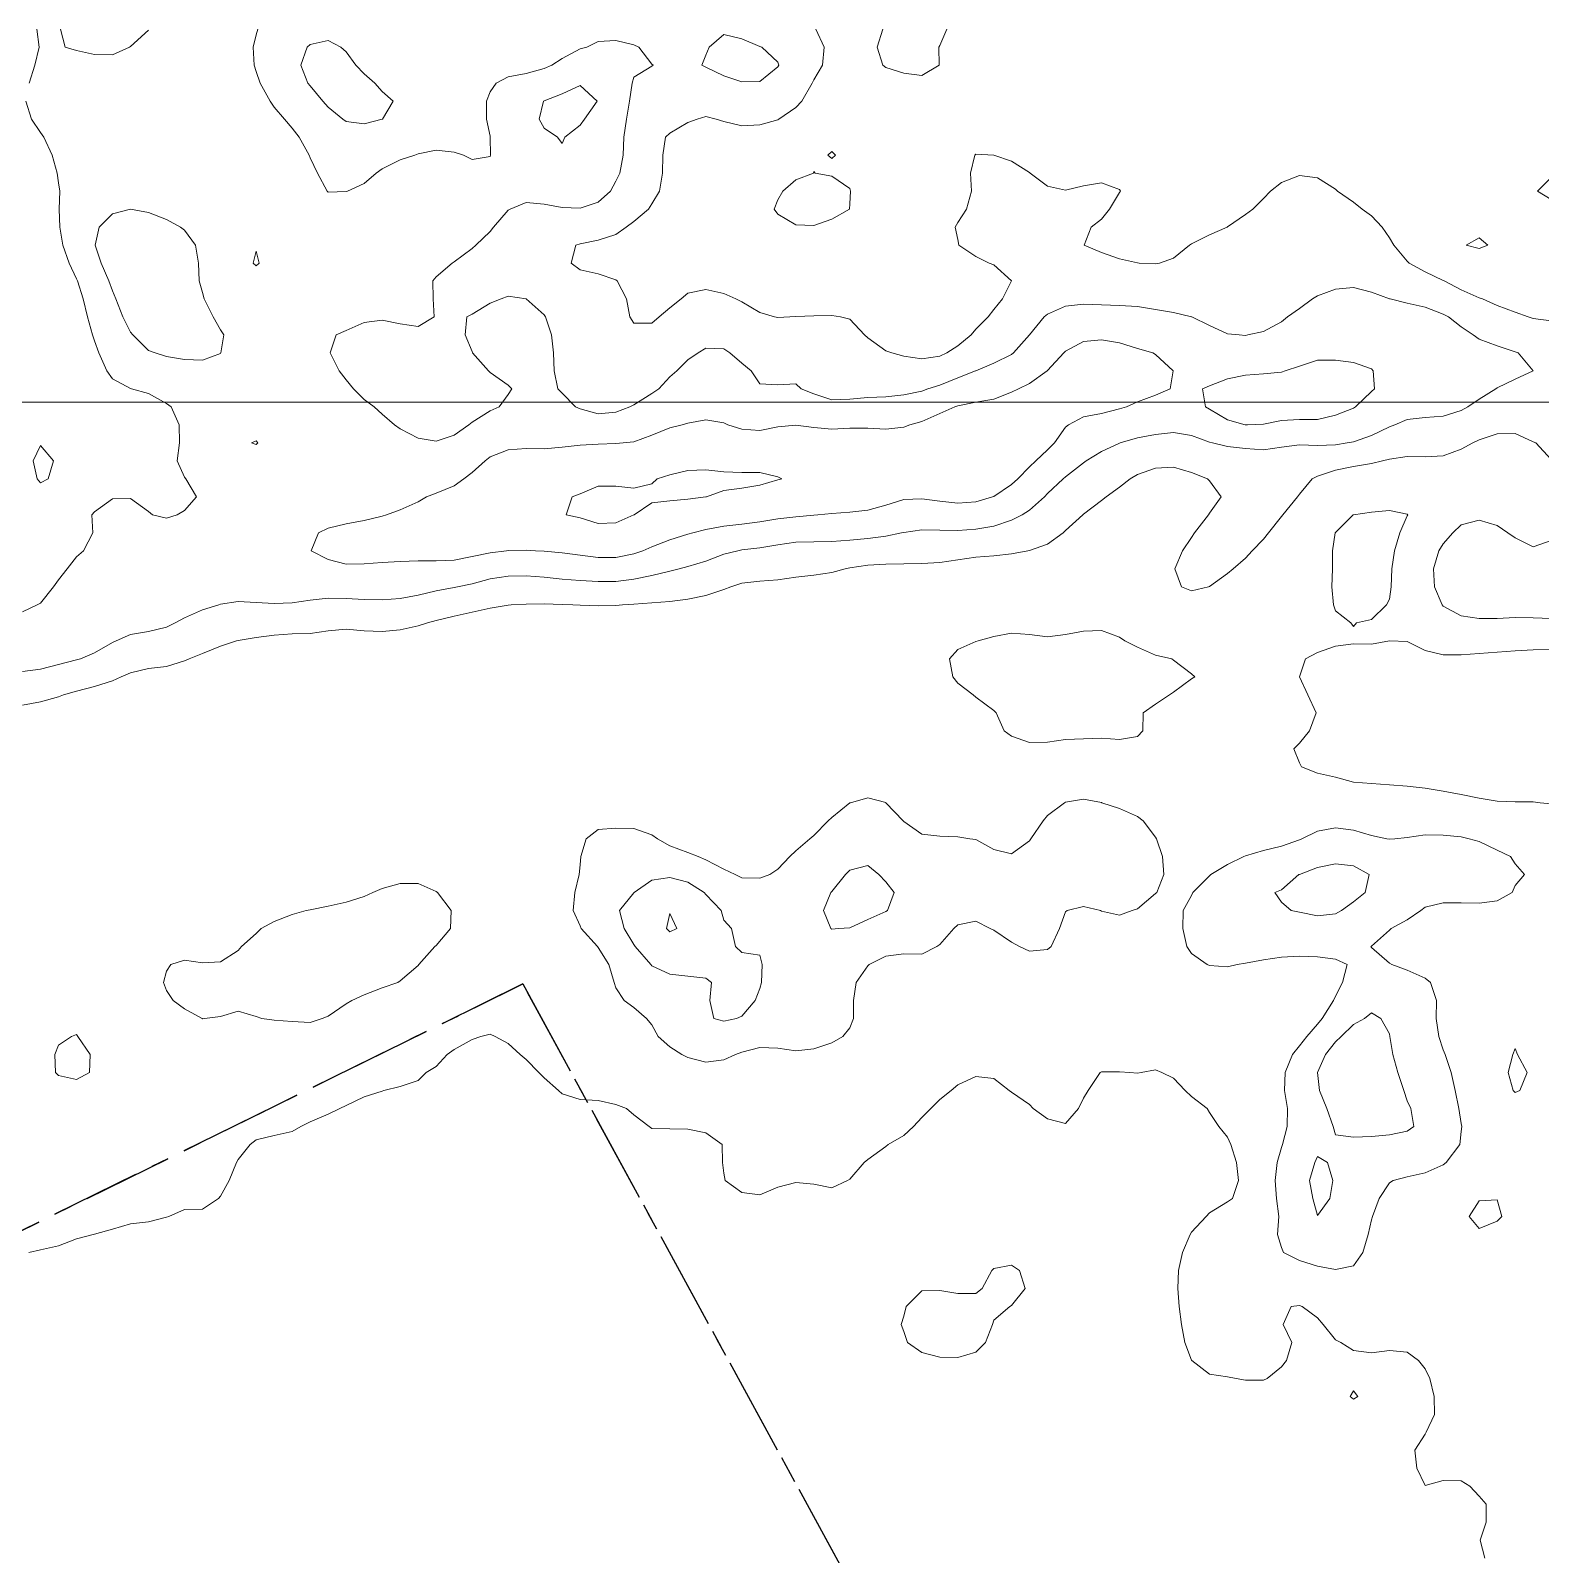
# Model space of a CAD drawing. Header units: centimetres. Extents: x 0 to 642158, y -847 to 649707.
# Drawn here: x 617322.97 to 617364.95, y 620755.35 to 620797.71 of the extents above; entities that cross this region are included whole.
import ezdxf

# ---------------------------------------------------------------- set-up
doc = ezdxf.new("R2010")
doc.units = ezdxf.units.CM
doc.header["$MEASUREMENT"] = 0
doc.linetypes.add('CENTERX2', pattern=[4, 2.5, -0.5, 0.5, -0.5])
doc.layers.add('MEV_grille', color=254, linetype='Continuous', lineweight=9)
doc.layers.add('WAL_topographie 0.5', color=253, linetype='Continuous', lineweight=20)
doc.layers.add('SPW_parcellaire cadastral', color=7, linetype='CENTERX2', lineweight=25, true_color=0xff0542)

# ---------------------------------------------------------------- blocks, each defined once
blk = doc.blocks.new('*U114')
at = {"layer": 'MEV_grille', "transparency": 33554687}
blk.add_lwpolyline([(-1338.461, 0), (1338.461, 0)], dxfattribs=at)
blk = doc.blocks.new('*U115')
at = {"layer": 'MEV_grille', "color": 0, "linetype": 'ByBlock', "lineweight": -2, "transparency": 16777216}
blk.add_blockref('*U114', (0, -1600), dxfattribs=at)

msp = doc.modelspace()

# ---------------------------------------------------------------- linework, layer by layer
at = {"layer": 'SPW_parcellaire cadastral'}
for points in [[(617454.845, 620780.014), (617404.956, 620754.186), (617359.081, 620730.17), (617336.661, 620771.212), (617310.193, 620758.188), (617304.386, 620763.201), (617294.476, 620769.289), (617288.255, 620775.589), (617250.741, 620849.649), (617325.082, 620885.743), (617338.539, 620892.37), (617355.187, 620858.56), (617359.626, 620860.746), (617369.519, 620865.618), (617374.129, 620867.888), (617378.983, 620870.401), (617456.064, 620908.347)], [(617230.744, 620712.405), (617238.37, 620716.158), (617240.745, 620724.014), (617272.508, 620739.643), (617282.123, 620767.668), (617243.448, 620846.11), (617250.741, 620849.649), (617288.255, 620775.589), (617294.476, 620769.289), (617304.386, 620763.201), (617310.193, 620758.188), (617336.661, 620771.212), (617359.081, 620730.17), (617357.925, 620729.905), (617383.852, 620679.762), (617287.666, 620632.245), (617278.015, 620641.677), (617259.392, 620657.765), (617254.096, 620663.041), (617248.455, 620670.977), (617243.126, 620681.472), (617230.744, 620712.405)]]:
    msp.add_lwpolyline(points, dxfattribs=at)
at = {"layer": 'WAL_topographie 0.5'}
for points in [[(617329.296, 620797.75), (617329.25, 620797.593), (617329.16, 620797.25), (617329.186, 620796.75), (617329.25, 620796.573), (617329.361, 620796.25), (617329.636, 620795.75), (617329.75, 620795.581), (617330.035, 620795.25), (617330.25, 620794.995), (617330.44, 620794.75), (617330.721, 620794.25), (617330.75, 620794.171), (617330.947, 620793.75), (617331.218, 620793.25), (617331.25, 620793.219), (617331.75, 620793.237), (617331.782, 620793.25), (617332.25, 620793.458), (617332.586, 620793.75), (617332.75, 620793.867), (617333.25, 620794.116), (617333.654, 620794.25), (617333.75, 620794.28), (617334.25, 620794.385), (617334.75, 620794.333), (617335.006, 620794.25), (617335.25, 620794.13), (617335.75, 620794.213), (617335.765, 620794.25), (617335.756, 620794.75), (617335.75, 620794.778), (617335.647, 620795.25), (617335.648, 620795.75), (617335.75, 620796.005), (617335.918, 620796.25), (617336.25, 620796.427), (617336.75, 620796.514), (617337.25, 620796.653), (617337.463, 620796.75), (617337.75, 620796.934), (617338.25, 620797.199), (617338.435, 620797.25), (617338.75, 620797.405), (617339.25, 620797.434), (617339.75, 620797.31), (617339.887, 620797.25), (617340.25, 620796.776), (617340.285, 620796.75), (617340.25, 620796.719), (617339.75, 620796.413), (617339.7, 620796.25), (617339.624, 620795.75), (617339.542, 620795.25), (617339.47, 620794.75), (617339.45, 620794.25), (617339.357, 620793.75), (617339.25, 620793.524), (617339.099, 620793.25), (617338.75, 620792.943), (617338.25, 620792.778), (617337.75, 620792.794), (617337.25, 620792.889), (617336.75, 620792.931), (617336.304, 620792.75), (617336.25, 620792.717), (617335.846, 620792.25), (617335.75, 620792.122), (617335.352, 620791.75), (617335.25, 620791.655), (617334.75, 620791.281), (617334.692, 620791.25), (617334.25, 620790.863), (617334.154, 620790.75), (617334.163, 620790.25), (617334.192, 620789.75), (617333.75, 620789.488), (617333.25, 620789.555), (617332.75, 620789.66), (617332.25, 620789.597), (617331.75, 620789.378), (617331.471, 620789.25), (617331.307, 620788.75), (617331.552, 620788.25), (617331.75, 620787.999), (617331.951, 620787.75), (617332.25, 620787.456), (617332.531, 620787.25), (617332.75, 620787.053), (617333.088, 620786.75), (617333.25, 620786.639), (617333.75, 620786.381), (617334.25, 620786.298), (617334.75, 620786.467), (617335.161, 620786.75), (617335.25, 620786.822), (617335.75, 620787.142), (617336.002, 620787.25), (617336.25, 620787.593), (617336.358, 620787.75), (617336.25, 620787.858), (617335.75, 620788.204), (617335.707, 620788.25), (617335.262, 620788.75), (617335.25, 620788.786), (617335.06, 620789.25), (617335.106, 620789.75), (617335.25, 620789.826), (617335.75, 620790.132), (617336.057, 620790.25), (617336.25, 620790.325), (617336.75, 620790.252), (617336.753, 620790.25), (617337.25, 620789.805), (617337.289, 620789.75), (617337.453, 620789.25), (617337.512, 620788.75), (617337.531, 620788.25), (617337.636, 620787.75), (617337.75, 620787.63), (617338.124, 620787.25), (617338.25, 620787.194), (617338.75, 620787.059), (617339.25, 620787.1), (617339.636, 620787.25), (617339.75, 620787.307), (617340.25, 620787.627), (617340.441, 620787.75), (617340.75, 620788.084), (617340.941, 620788.25), (617341.25, 620788.562), (617341.539, 620788.75), (617341.75, 620788.883), (617342.25, 620788.864), (617342.415, 620788.75), (617342.75, 620788.466), (617343.01, 620788.25), (617343.25, 620787.895), (617343.75, 620787.865), (617344.25, 620787.891), (617344.397, 620787.75), (617344.75, 620787.613), (617345.25, 620787.448), (617345.75, 620787.467), (617346.25, 620787.512), (617346.75, 620787.528), (617347.25, 620787.583), (617347.75, 620787.689), (617347.924, 620787.75), (617348.25, 620787.857), (617348.75, 620788.059), (617349.248, 620788.25), (617349.25, 620788.251), (617349.75, 620788.464), (617350.25, 620788.711), (617350.303, 620788.75), (617350.748, 620789.25), (617350.75, 620789.252), (617351.15, 620789.75), (617351.25, 620789.831), (617351.75, 620790.049), (617352.25, 620790.105), (617352.75, 620790.089), (617353.25, 620790.072), (617353.75, 620790.044), (617354.25, 620789.962), (617354.75, 620789.87), (617355.25, 620789.755), (617355.262, 620789.75), (617355.75, 620789.51), (617356.25, 620789.281), (617356.571, 620789.25), (617356.75, 620789.236), (617356.817, 620789.25), (617357.25, 620789.348), (617357.75, 620789.616), (617357.914, 620789.75), (617358.25, 620789.987), (617358.614, 620790.25), (617358.75, 620790.34), (617359.25, 620790.526), (617359.75, 620790.567), (617360.25, 620790.443), (617360.75, 620790.256), (617360.771, 620790.25), (617361.25, 620790.137), (617361.75, 620790.024), (617362.25, 620789.831), (617362.393, 620789.75), (617362.75, 620789.476), (617363.082, 620789.25), (617363.25, 620789.137), (617363.75, 620788.949), (617364.25, 620788.781), (617364.332, 620788.75), (617364.75, 620788.25), (617364.75, 620788.25), (617364.75, 620788.25), (617364.25, 620788.025), (617363.75, 620787.784), (617363.712, 620787.75), (617363.25, 620787.467), (617362.933, 620787.25), (617362.75, 620787.149), (617362.25, 620786.996), (617361.75, 620786.954), (617361.25, 620786.897), (617360.903, 620786.75), (617360.75, 620786.698), (617360.25, 620786.459), (617359.75, 620786.284), (617359.575, 620786.25), (617359.25, 620786.198), (617358.75, 620786.181), (617358.25, 620786.197), (617357.75, 620786.131), (617357.25, 620786.06), (617356.75, 620786.096), (617356.25, 620786.153), (617355.837, 620786.25), (617355.75, 620786.27), (617355.25, 620786.457), (617354.75, 620786.539), (617354.25, 620786.482), (617353.75, 620786.387), (617353.262, 620786.25), (617353.25, 620786.246), (617352.75, 620786.01), (617352.325, 620785.75), (617352.25, 620785.697), (617351.75, 620785.307), (617351.686, 620785.25), (617351.25, 620784.844), (617351.161, 620784.75), (617350.75, 620784.379), (617350.541, 620784.25), (617350.25, 620784.105), (617349.75, 620783.939), (617349.25, 620783.851), (617348.75, 620783.815), (617348.25, 620783.822), (617347.75, 620783.833), (617347.25, 620783.764), (617347.189, 620783.75), (617346.75, 620783.662), (617346.25, 620783.593), (617345.75, 620783.542), (617345.25, 620783.505), (617344.75, 620783.502), (617344.25, 620783.489), (617343.75, 620783.42), (617343.25, 620783.338), (617342.75, 620783.274), (617342.634, 620783.25), (617342.25, 620783.154), (617341.75, 620782.967), (617341.25, 620782.813), (617341.009, 620782.75), (617340.75, 620782.688), (617340.25, 620782.562), (617339.75, 620782.462), (617339.25, 620782.401), (617338.75, 620782.398), (617338.25, 620782.425), (617337.75, 620782.467), (617337.25, 620782.519), (617336.75, 620782.553), (617336.25, 620782.547), (617335.75, 620782.47), (617335.25, 620782.337), (617334.846, 620782.25), (617334.75, 620782.229), (617334.25, 620782.137), (617333.75, 620782.017), (617333.25, 620781.921), (617332.75, 620781.889), (617332.25, 620781.901), (617331.75, 620781.929), (617331.25, 620781.935), (617330.75, 620781.875), (617330.25, 620781.801), (617329.75, 620781.789), (617329.25, 620781.818), (617328.75, 620781.844), (617328.25, 620781.765), (617328.207, 620781.75), (617327.75, 620781.607), (617327.25, 620781.388), (617326.992, 620781.25), (617326.75, 620781.133), (617326.25, 620781.004), (617325.75, 620780.923), (617325.351, 620780.75), (617325.25, 620780.701), (617324.75, 620780.416), (617324.363, 620780.25), (617324.25, 620780.216), (617323.75, 620780.092), (617323.25, 620779.964), (617322.75, 620779.893)], [(617322.935, 620796.25), (617323.095, 620796.75), (617323.217, 620797.25), (617323.148, 620797.75)], [(617323.802, 620797.75), (617323.94, 620797.25), (617324.25, 620797.156), (617324.75, 620797.043), (617325.25, 620797.038), (617325.724, 620797.25), (617325.75, 620797.267), (617326.25, 620797.724)], [(617332.75, 620795.246), (617332.761, 620795.25), (617333.056, 620795.75), (617332.75, 620796.019), (617332.549, 620796.25), (617332.25, 620796.509), (617332.02, 620796.75), (617331.75, 620797.12), (617331.601, 620797.25), (617331.25, 620797.431), (617330.75, 620797.319), (617330.666, 620797.25), (617330.485, 620796.75), (617330.685, 620796.25), (617330.75, 620796.17), (617331.099, 620795.75), (617331.25, 620795.577), (617331.656, 620795.25), (617331.75, 620795.18), (617332.25, 620795.118), (617332.75, 620795.246)], [(617344.805, 620797.75), (617345.036, 620797.25), (617344.988, 620796.75), (617344.75, 620796.338), (617344.704, 620796.25), (617344.416, 620795.75), (617344.25, 620795.568), (617343.781, 620795.25), (617343.75, 620795.231), (617343.25, 620795.09), (617342.75, 620795.062), (617342.25, 620795.18), (617342.035, 620795.25), (617341.75, 620795.318), (617341.503, 620795.25), (617341.25, 620795.153), (617340.75, 620794.861), (617340.629, 620794.75), (617340.552, 620794.25), (617340.546, 620793.75), (617340.461, 620793.25), (617340.25, 620792.89), (617340.157, 620792.75), (617339.75, 620792.405), (617339.536, 620792.25), (617339.25, 620792.044), (617338.75, 620791.88), (617338.25, 620791.784), (617338.134, 620791.75), (617338.004, 620791.25), (617338.25, 620791.057), (617338.75, 620790.946), (617339.25, 620790.78), (617339.281, 620790.75), (617339.541, 620790.25), (617339.633, 620789.75), (617339.75, 620789.577), (617340.25, 620789.581), (617340.452, 620789.75), (617340.75, 620790.005), (617341.059, 620790.25), (617341.25, 620790.409), (617341.75, 620790.516), (617342.25, 620790.399), (617342.582, 620790.25), (617342.75, 620790.175), (617343.25, 620789.873), (617343.661, 620789.75), (617343.75, 620789.736), (617344.083, 620789.75), (617344.25, 620789.762), (617344.75, 620789.786), (617345.25, 620789.795), (617345.491, 620789.75), (617345.75, 620789.69), (617346.162, 620789.25), (617346.25, 620789.17), (617346.75, 620788.809), (617346.915, 620788.75), (617347.25, 620788.662), (617347.75, 620788.588), (617348.25, 620788.662), (617348.45, 620788.75), (617348.75, 620788.952), (617349.123, 620789.25), (617349.25, 620789.411), (617349.598, 620789.75), (617349.75, 620789.962), (617349.997, 620790.25), (617350.25, 620790.75), (617349.75, 620791.196), (617349.628, 620791.25), (617349.25, 620791.434), (617348.785, 620791.75), (617348.75, 620791.904), (617348.681, 620792.25), (617348.75, 620792.379), (617348.991, 620792.75), (617349.13, 620793.25), (617349.105, 620793.75), (617349.224, 620794.25), (617349.25, 620794.271), (617349.75, 620794.25), (617349.75, 620794.25), (617350.25, 620794.083), (617350.75, 620793.769), (617350.761, 620793.75), (617351.25, 620793.381), (617351.75, 620793.274), (617352.25, 620793.393), (617352.75, 620793.481), (617353.25, 620793.291), (617353.279, 620793.25), (617353.25, 620793.208), (617352.969, 620792.75), (617352.75, 620792.471), (617352.457, 620792.25), (617352.27, 620791.75), (617352.75, 620791.542), (617353.25, 620791.365), (617353.75, 620791.254), (617353.792, 620791.25), (617354.25, 620791.227), (617354.358, 620791.25), (617354.75, 620791.384), (617355.193, 620791.75), (617355.25, 620791.787), (617355.75, 620792.029), (617356.241, 620792.25), (617356.25, 620792.255), (617356.75, 620792.6), (617356.956, 620792.75), (617357.25, 620793.042), (617357.445, 620793.25), (617357.75, 620793.485), (617358.25, 620793.684), (617358.75, 620793.613), (617359.25, 620793.303), (617359.313, 620793.25), (617359.75, 620792.942), (617359.996, 620792.75), (617360.25, 620792.564), (617360.546, 620792.25), (617360.75, 620791.95), (617360.877, 620791.75), (617361.25, 620791.298), (617361.3, 620791.25), (617361.75, 620791.002), (617362.25, 620790.762), (617362.273, 620790.75), (617362.75, 620790.506), (617363.25, 620790.281), (617363.337, 620790.25), (617363.75, 620790.07), (617364.25, 620789.88), (617364.606, 620789.75), (617364.75, 620789.706), (617365.25, 620789.639)], [(617343.773, 620796.75), (617343.75, 620796.705), (617343.25, 620796.29), (617342.75, 620796.286), (617342.25, 620796.455), (617341.75, 620796.694), (617341.638, 620796.75), (617341.75, 620797.025), (617341.84, 620797.25), (617342.25, 620797.603), (617342.75, 620797.483), (617343.25, 620797.27), (617343.302, 620797.25), (617343.75, 620796.833), (617343.773, 620796.75)], [(617346.67, 620797.75), (617346.514, 620797.25), (617346.668, 620796.75), (617346.75, 620796.687), (617347.25, 620796.526), (617347.75, 620796.458), (617348.236, 620796.75), (617348.224, 620797.25), (617348.25, 620797.294), (617348.45, 620797.75)], [(617337.827, 620794.75), (617337.75, 620794.571), (617337.627, 620794.75), (617337.25, 620794.996), (617337.118, 620795.25), (617337.238, 620795.75), (617337.25, 620795.756), (617337.75, 620795.951), (617338.25, 620796.185), (617338.724, 620795.75), (617338.377, 620795.25), (617338.25, 620795.085), (617337.827, 620794.75)], [(617322.75, 620781.559), (617323.16, 620781.75), (617323.25, 620781.796), (617323.611, 620782.25), (617323.75, 620782.44), (617323.992, 620782.75), (617324.25, 620783.086), (617324.442, 620783.25), (617324.705, 620783.75), (617324.678, 620784.25), (617324.75, 620784.334), (617325.25, 620784.694), (617325.75, 620784.706), (617326.25, 620784.339), (617326.368, 620784.25), (617326.75, 620784.16), (617327.052, 620784.25), (617327.25, 620784.373), (617327.588, 620784.75), (617327.288, 620785.25), (617327.25, 620785.297), (617327.053, 620785.75), (617327.116, 620786.25), (617327.106, 620786.75), (617326.88, 620787.25), (617326.75, 620787.342), (617326.25, 620787.625), (617325.783, 620787.75), (617325.75, 620787.76), (617325.25, 620788.029), (617325.099, 620788.25), (617324.868, 620788.75), (617324.75, 620789.083), (617324.697, 620789.25), (617324.557, 620789.75), (617324.434, 620790.25), (617324.278, 620790.75), (617324.25, 620790.81), (617324.049, 620791.25), (617323.873, 620791.75), (617323.789, 620792.25), (617323.773, 620792.75), (617323.787, 620793.25), (617323.75, 620793.479), (617323.712, 620793.75), (617323.571, 620794.25), (617323.342, 620794.75), (617323.25, 620794.874), (617322.998, 620795.25), (617322.845, 620795.75)], [(617345.25, 620794.15), (617345.357, 620794.25), (617345.25, 620794.35), (617345.135, 620794.25), (617345.25, 620794.15)], [(617345.25, 620792.468), (617345.738, 620792.75), (617345.75, 620792.893), (617345.773, 620793.25), (617345.75, 620793.321), (617345.25, 620793.663), (617344.788, 620793.75), (617344.75, 620793.795), (617344.74, 620793.75), (617344.25, 620793.564), (617343.884, 620793.25), (617343.75, 620793.008), (617343.646, 620792.75), (617343.75, 620792.609), (617344.25, 620792.312), (617344.75, 620792.295), (617345.25, 620792.468)], [(617365.25, 620793.63), (617364.87, 620793.25), (617365.25, 620793.014)], [(617328.263, 620788.75), (617328.25, 620788.738), (617327.75, 620788.545), (617327.25, 620788.566), (617326.75, 620788.654), (617326.434, 620788.75), (617326.25, 620788.82), (617325.815, 620789.25), (617325.75, 620789.332), (617325.539, 620789.75), (617325.344, 620790.25), (617325.25, 620790.475), (617325.153, 620790.75), (617324.935, 620791.25), (617324.77, 620791.75), (617324.885, 620792.25), (617325.25, 620792.618), (617325.75, 620792.746), (617326.25, 620792.649), (617326.75, 620792.458), (617327.143, 620792.25), (617327.25, 620792.158), (617327.559, 620791.75), (617327.644, 620791.25), (617327.665, 620790.75), (617327.75, 620790.431), (617327.798, 620790.25), (617328.053, 620789.75), (617328.25, 620789.396), (617328.35, 620789.25), (617328.263, 620788.75)], [(617363.25, 620791.652), (617363.487, 620791.75), (617363.25, 620791.95), (617362.89, 620791.75), (617363.25, 620791.652)], [(617329.25, 620791.17), (617329.329, 620791.25), (617329.25, 620791.578), (617329.159, 620791.25), (617329.25, 620791.17)], [(617339.994, 620783.25), (617339.75, 620783.169), (617339.25, 620783.066), (617338.75, 620783.063), (617338.25, 620783.125), (617337.75, 620783.192), (617337.25, 620783.239), (617337.01, 620783.25), (617336.75, 620783.264), (617336.25, 620783.255), (617336.209, 620783.25), (617335.75, 620783.199), (617335.25, 620783.089), (617334.75, 620782.992), (617334.25, 620782.972), (617333.75, 620782.974), (617333.25, 620782.949), (617332.75, 620782.93), (617332.25, 620782.888), (617331.75, 620782.878), (617331.25, 620783.009), (617330.778, 620783.25), (617330.981, 620783.75), (617331.25, 620783.878), (617331.75, 620784), (617332.25, 620784.089), (617332.75, 620784.213), (617332.87, 620784.25), (617333.25, 620784.39), (617333.75, 620784.61), (617333.986, 620784.75), (617334.25, 620784.854), (617334.75, 620785.055), (617335.024, 620785.25), (617335.25, 620785.428), (617335.616, 620785.75), (617335.75, 620785.863), (617336.25, 620786.061), (617336.75, 620786.09), (617337.25, 620786.087), (617337.75, 620786.133), (617338.25, 620786.184), (617338.75, 620786.213), (617339.25, 620786.23), (617339.453, 620786.25), (617339.75, 620786.28), (617340.25, 620786.461), (617340.75, 620786.668), (617341.085, 620786.75), (617341.25, 620786.794), (617341.75, 620786.888), (617342.25, 620786.804), (617342.355, 620786.75), (617342.75, 620786.628), (617343.25, 620786.595), (617343.75, 620786.696), (617344.25, 620786.746), (617344.75, 620786.675), (617345.25, 620786.634), (617345.75, 620786.66), (617346.25, 620786.657), (617346.75, 620786.636), (617347.25, 620786.685), (617347.42, 620786.75), (617347.75, 620786.846), (617348.25, 620787.067), (617348.672, 620787.25), (617348.75, 620787.28), (617349.25, 620787.384), (617349.75, 620787.47), (617350.25, 620787.663), (617350.438, 620787.75), (617350.75, 620787.897), (617351.239, 620788.25), (617351.25, 620788.261), (617351.703, 620788.75), (617351.75, 620788.799), (617352.25, 620789.07), (617352.75, 620789.114), (617353.25, 620789.03), (617353.75, 620788.878), (617354.175, 620788.75), (617354.25, 620788.705), (617354.739, 620788.25), (617354.661, 620787.75), (617354.25, 620787.581), (617353.75, 620787.393), (617353.439, 620787.25), (617353.25, 620787.195), (617352.75, 620787.068), (617352.25, 620786.976), (617351.829, 620786.75), (617351.75, 620786.69), (617351.44, 620786.25), (617351.25, 620786.06), (617350.926, 620785.75), (617350.75, 620785.582), (617350.423, 620785.25), (617350.25, 620785.09), (617349.75, 620784.764), (617349.718, 620784.75), (617349.25, 620784.614), (617348.75, 620784.573), (617348.25, 620784.628), (617347.75, 620784.699), (617347.25, 620784.675), (617346.75, 620784.52), (617346.25, 620784.38), (617345.75, 620784.326), (617345.25, 620784.29), (617344.865, 620784.25), (617344.75, 620784.24), (617344.25, 620784.196), (617343.75, 620784.137), (617343.25, 620784.054), (617342.75, 620783.987), (617342.25, 620783.932), (617341.75, 620783.842), (617341.386, 620783.75), (617341.25, 620783.711), (617340.75, 620783.552), (617340.25, 620783.36), (617339.994, 620783.25)], [(617356.806, 620786.75), (617356.75, 620786.748), (617356.74, 620786.75), (617356.25, 620786.89), (617355.75, 620787.188), (617355.642, 620787.25), (617355.552, 620787.75), (617355.75, 620787.833), (617356.25, 620788.028), (617356.75, 620788.133), (617357.25, 620788.171), (617357.75, 620788.219), (617357.855, 620788.25), (617358.25, 620788.387), (617358.75, 620788.552), (617359.25, 620788.547), (617359.75, 620788.484), (617360.25, 620788.31), (617360.302, 620788.25), (617360.335, 620787.75), (617360.25, 620787.676), (617359.813, 620787.25), (617359.75, 620787.216), (617359.25, 620787.017), (617358.75, 620786.901), (617358.25, 620786.9), (617357.75, 620786.877), (617357.25, 620786.772), (617356.806, 620786.75)], [(617365.25, 620785.788), (617364.82, 620786.25), (617364.75, 620786.28), (617364.25, 620786.515), (617363.75, 620786.506), (617363.25, 620786.333), (617363.069, 620786.25), (617362.75, 620786.075), (617362.25, 620785.886), (617361.75, 620785.865), (617361.25, 620785.87), (617360.75, 620785.796), (617360.558, 620785.75), (617360.25, 620785.679), (617359.75, 620785.59), (617359.25, 620785.492), (617358.75, 620785.327), (617358.608, 620785.25), (617358.25, 620784.824), (617358.193, 620784.75), (617357.786, 620784.25), (617357.75, 620784.2), (617357.395, 620783.75), (617357.25, 620783.578), (617356.936, 620783.25), (617356.75, 620783.05), (617356.406, 620782.75), (617356.25, 620782.619), (617355.75, 620782.259), (617355.724, 620782.25), (617355.25, 620782.141), (617354.969, 620782.25), (617354.789, 620782.75), (617355.004, 620783.25), (617355.25, 620783.619), (617355.337, 620783.75), (617355.723, 620784.25), (617355.75, 620784.295), (617356.073, 620784.75), (617355.75, 620785.192), (617355.697, 620785.25), (617355.25, 620785.429), (617354.75, 620785.58), (617354.25, 620785.547), (617353.75, 620785.368), (617353.546, 620785.25), (617353.25, 620785.024), (617352.879, 620784.75), (617352.75, 620784.648), (617352.25, 620784.265), (617352.231, 620784.25), (617351.75, 620783.813), (617351.679, 620783.75), (617351.25, 620783.437), (617350.75, 620783.26), (617350.701, 620783.25), (617350.25, 620783.164), (617349.75, 620783.109), (617349.25, 620783.071), (617348.75, 620782.998), (617348.25, 620782.93), (617347.75, 620782.897), (617347.25, 620782.887), (617346.75, 620782.88), (617346.25, 620782.848), (617345.75, 620782.774), (617345.62, 620782.75), (617345.25, 620782.648), (617344.75, 620782.571), (617344.25, 620782.519), (617343.75, 620782.446), (617343.25, 620782.407), (617342.75, 620782.347), (617342.442, 620782.25), (617342.25, 620782.179), (617341.75, 620782.004), (617341.25, 620781.907), (617340.75, 620781.842), (617340.25, 620781.808), (617339.75, 620781.772), (617339.429, 620781.75), (617339.25, 620781.734), (617338.75, 620781.726), (617338.25, 620781.739), (617338.054, 620781.75), (617337.75, 620781.762), (617337.25, 620781.775), (617336.75, 620781.771), (617336.333, 620781.75), (617336.25, 620781.744), (617335.75, 620781.655), (617335.25, 620781.543), (617334.75, 620781.432), (617334.25, 620781.31), (617334.007, 620781.25), (617333.75, 620781.168), (617333.25, 620781.056), (617332.75, 620781.008), (617332.25, 620781.03), (617331.75, 620781.072), (617331.25, 620781.026), (617330.75, 620780.957), (617330.25, 620780.939), (617329.75, 620780.905), (617329.25, 620780.841), (617328.75, 620780.761), (617328.702, 620780.75), (617328.25, 620780.598), (617327.75, 620780.398), (617327.386, 620780.25), (617327.25, 620780.19), (617326.75, 620780.036), (617326.25, 620779.976), (617325.75, 620779.856), (617325.495, 620779.75), (617325.25, 620779.639), (617324.75, 620779.479), (617324.25, 620779.352), (617323.893, 620779.25), (617323.75, 620779.196), (617323.25, 620779.051), (617322.75, 620778.96)], [(617323.459, 620785.25), (617323.25, 620785.137), (617323.161, 620785.25), (617323.044, 620785.75), (617323.25, 620786.182), (617323.614, 620785.75), (617323.459, 620785.25)], [(617329.25, 620786.202), (617329.293, 620786.25), (617329.25, 620786.306), (617329.121, 620786.25), (617329.25, 620786.202)], [(617339.754, 620784.25), (617339.75, 620784.248), (617339.25, 620784.024), (617338.75, 620784.013), (617338.25, 620784.168), (617337.862, 620784.25), (617338.033, 620784.75), (617338.25, 620784.838), (617338.75, 620785.046), (617339.25, 620785.046), (617339.75, 620784.992), (617340.25, 620785.116), (617340.39, 620785.25), (617340.75, 620785.367), (617341.25, 620785.485), (617341.75, 620785.499), (617342.25, 620785.446), (617342.75, 620785.427), (617343.25, 620785.423), (617343.75, 620785.311), (617343.856, 620785.25), (617343.75, 620785.222), (617343.25, 620785.073), (617342.75, 620784.994), (617342.25, 620784.925), (617341.762, 620784.75), (617341.75, 620784.749), (617341.25, 620784.686), (617340.75, 620784.642), (617340.25, 620784.587), (617339.754, 620784.25)], [(617359.75, 620781.15), (617359.838, 620781.25), (617360.25, 620781.342), (617360.675, 620781.75), (617360.75, 620781.903), (617360.797, 620782.25), (617360.818, 620782.75), (617360.893, 620783.25), (617361.045, 620783.75), (617361.25, 620784.223), (617361.261, 620784.25), (617361.25, 620784.272), (617360.75, 620784.375), (617360.25, 620784.327), (617359.75, 620784.254), (617359.744, 620784.25), (617359.25, 620783.756), (617359.246, 620783.75), (617359.166, 620783.25), (617359.167, 620782.75), (617359.15, 620782.25), (617359.194, 620781.75), (617359.25, 620781.583), (617359.678, 620781.25), (617359.75, 620781.15)], [(617365.25, 620781.371), (617364.75, 620781.39), (617364.25, 620781.393), (617363.75, 620781.366), (617363.25, 620781.368), (617362.75, 620781.439), (617362.25, 620781.716), (617362.22, 620781.75), (617362.006, 620782.25), (617361.973, 620782.75), (617362.128, 620783.25), (617362.25, 620783.441), (617362.511, 620783.75), (617362.75, 620783.972), (617363.25, 620784.103), (617363.75, 620783.957), (617364.048, 620783.75), (617364.25, 620783.608), (617364.75, 620783.357), (617365.25, 620783.538)], [(617353.75, 620778.093), (617353.895, 620778.25), (617353.906, 620778.75), (617354.25, 620778.984), (617354.641, 620779.25), (617354.75, 620779.326), (617355.25, 620779.689), (617355.344, 620779.75), (617355.25, 620779.836), (617354.75, 620780.214), (617354.7, 620780.25), (617354.25, 620780.354), (617353.75, 620780.568), (617353.395, 620780.75), (617353.25, 620780.85), (617352.75, 620781.037), (617352.25, 620781.016), (617351.75, 620780.924), (617351.25, 620780.86), (617350.75, 620780.929), (617350.25, 620780.963), (617349.75, 620780.868), (617349.321, 620780.75), (617349.25, 620780.729), (617348.75, 620780.504), (617348.523, 620780.25), (617348.616, 620779.75), (617348.75, 620779.573), (617349.184, 620779.25), (617349.25, 620779.179), (617349.75, 620778.813), (617349.819, 620778.75), (617350.039, 620778.25), (617350.25, 620778.102), (617350.75, 620777.922), (617351.25, 620777.928), (617351.75, 620778.005), (617352.25, 620778.029), (617352.75, 620778.041), (617353.25, 620778.01), (617353.75, 620778.093)], [(617365.25, 620780.506), (617364.75, 620780.494), (617364.25, 620780.474), (617363.75, 620780.436), (617363.25, 620780.395), (617362.75, 620780.357), (617362.25, 620780.36), (617361.75, 620780.48), (617361.25, 620780.727), (617360.75, 620780.75), (617360.25, 620780.66), (617359.75, 620780.667), (617359.25, 620780.604), (617358.75, 620780.426), (617358.417, 620780.25), (617358.25, 620779.75), (617358.488, 620779.25), (617358.715, 620778.75), (617358.529, 620778.25), (617358.25, 620777.907), (617358.093, 620777.75), (617358.25, 620777.357), (617358.304, 620777.25), (617358.75, 620777.069), (617359.25, 620776.959), (617359.75, 620776.825), (617360.25, 620776.779), (617360.75, 620776.75), (617360.75, 620776.75), (617361.25, 620776.71), (617361.75, 620776.654), (617362.25, 620776.57), (617362.75, 620776.475), (617363.25, 620776.375), (617363.75, 620776.295), (617364.25, 620776.273), (617364.75, 620776.27), (617364.946, 620776.25), (617365.25, 620776.221)], [(617342.571, 620769.25), (617342.25, 620769.106), (617341.75, 620769.041), (617341.25, 620769.167), (617341.083, 620769.25), (617340.75, 620769.465), (617340.422, 620769.75), (617340.25, 620770.076), (617340.102, 620770.25), (617339.75, 620770.553), (617339.477, 620770.75), (617339.25, 620771.105), (617339.198, 620771.25), (617339.052, 620771.75), (617338.75, 620772.228), (617338.732, 620772.25), (617338.285, 620772.75), (617338.25, 620772.825), (617338.061, 620773.25), (617338.108, 620773.75), (617338.227, 620774.25), (617338.25, 620774.526), (617338.274, 620774.75), (617338.419, 620775.25), (617338.75, 620775.501), (617339.25, 620775.538), (617339.75, 620775.533), (617340.25, 620775.355), (617340.4, 620775.25), (617340.75, 620775.053), (617341.25, 620774.864), (617341.539, 620774.75), (617341.75, 620774.665), (617342.25, 620774.405), (617342.566, 620774.25), (617342.75, 620774.164), (617343.25, 620774.148), (617343.529, 620774.25), (617343.75, 620774.399), (617344.086, 620774.75), (617344.25, 620774.911), (617344.643, 620775.25), (617344.75, 620775.334), (617345.146, 620775.75), (617345.25, 620775.842), (617345.75, 620776.244), (617345.769, 620776.25), (617346.25, 620776.383), (617346.75, 620776.252), (617346.754, 620776.25), (617347.237, 620775.75), (617347.25, 620775.729), (617347.75, 620775.376), (617348.25, 620775.319), (617348.75, 620775.301), (617349.083, 620775.25), (617349.25, 620775.224), (617349.75, 620774.947), (617350.25, 620774.831), (617350.75, 620775.193), (617350.787, 620775.25), (617351.123, 620775.75), (617351.25, 620775.893), (617351.715, 620776.25), (617351.75, 620776.268), (617352.25, 620776.346), (617352.75, 620776.253), (617352.759, 620776.25), (617353.25, 620776.084), (617353.75, 620775.865), (617353.902, 620775.75), (617354.25, 620775.293), (617354.278, 620775.25), (617354.441, 620774.75), (617354.477, 620774.25), (617354.282, 620773.75), (617354.25, 620773.724), (617353.75, 620773.3), (617353.598, 620773.25), (617353.25, 620773.126), (617352.75, 620773.239), (617352.719, 620773.25), (617352.25, 620773.368), (617351.795, 620773.25), (617351.75, 620773.212), (617351.58, 620772.75), (617351.344, 620772.25), (617351.25, 620772.172), (617350.75, 620772.119), (617350.47, 620772.25), (617350.25, 620772.375), (617349.75, 620772.709), (617349.656, 620772.75), (617349.25, 620772.953), (617348.75, 620772.858), (617348.64, 620772.75), (617348.25, 620772.308), (617348.168, 620772.25), (617347.75, 620772.037), (617347.25, 620772.047), (617346.75, 620771.988), (617346.286, 620771.75), (617346.25, 620771.719), (617345.924, 620771.25), (617345.854, 620770.75), (617345.855, 620770.25), (617345.75, 620769.992), (617345.558, 620769.75), (617345.25, 620769.575), (617344.75, 620769.413), (617344.25, 620769.355), (617343.75, 620769.43), (617343.25, 620769.443), (617342.75, 620769.318), (617342.571, 620769.25)], [(617360.013, 620763.75), (617359.75, 620763.377), (617359.25, 620763.278), (617358.75, 620763.364), (617358.25, 620763.522), (617357.806, 620763.75), (617357.75, 620763.889), (617357.64, 620764.25), (617357.682, 620764.75), (617357.616, 620765.25), (617357.572, 620765.75), (617357.628, 620766.25), (617357.75, 620766.667), (617357.776, 620766.75), (617357.906, 620767.25), (617357.916, 620767.75), (617357.833, 620768.25), (617357.85, 620768.75), (617358.059, 620769.25), (617358.25, 620769.492), (617358.452, 620769.75), (617358.75, 620770.092), (617358.88, 620770.25), (617359.194, 620770.75), (617359.25, 620770.873), (617359.446, 620771.25), (617359.579, 620771.75), (617359.25, 620771.902), (617358.75, 620771.97), (617358.25, 620771.988), (617357.75, 620771.955), (617357.25, 620771.884), (617356.75, 620771.793), (617356.52, 620771.75), (617356.25, 620771.69), (617355.75, 620771.725), (617355.686, 620771.75), (617355.25, 620772.054), (617355.119, 620772.25), (617355.012, 620772.75), (617355.019, 620773.25), (617355.25, 620773.675), (617355.285, 620773.75), (617355.75, 620774.213), (617355.791, 620774.25), (617356.25, 620774.53), (617356.702, 620774.75), (617356.75, 620774.771), (617357.25, 620774.922), (617357.75, 620775.04), (617358.25, 620775.22), (617358.317, 620775.25), (617358.75, 620775.457), (617359.25, 620775.548), (617359.75, 620775.487), (617360.25, 620775.339), (617360.683, 620775.25), (617360.75, 620775.234), (617360.904, 620775.25), (617361.25, 620775.285), (617361.75, 620775.353), (617362.25, 620775.35), (617362.75, 620775.304), (617362.97, 620775.25), (617363.25, 620775.168), (617363.75, 620774.927), (617364.121, 620774.75), (617364.25, 620774.554), (617364.508, 620774.25), (617364.25, 620773.946), (617364.164, 620773.75), (617363.75, 620773.521), (617363.25, 620773.46), (617362.75, 620773.463), (617362.25, 620773.464), (617361.75, 620773.347), (617361.621, 620773.25), (617361.25, 620772.998), (617360.799, 620772.75), (617360.75, 620772.708), (617360.25, 620772.261), (617360.234, 620772.25), (617360.25, 620772.229), (617360.75, 620771.792), (617360.823, 620771.75), (617361.25, 620771.599), (617361.75, 620771.372), (617361.898, 620771.25), (617362.06, 620770.75), (617362.052, 620770.25), (617362.123, 620769.75), (617362.25, 620769.378), (617362.298, 620769.25), (617362.47, 620768.75), (617362.579, 620768.25), (617362.683, 620767.75), (617362.75, 620767.335), (617362.768, 620767.25), (617362.75, 620767.111), (617362.711, 620766.75), (617362.332, 620766.25), (617362.25, 620766.188), (617361.75, 620765.964), (617361.25, 620765.853), (617360.852, 620765.75), (617360.75, 620765.688), (617360.468, 620765.25), (617360.285, 620764.75), (617360.25, 620764.654), (617360.16, 620764.25), (617360.013, 620763.75)], [(617359.416, 620773.25), (617359.25, 620773.161), (617358.75, 620773.11), (617358.25, 620773.211), (617358.025, 620773.25), (617357.75, 620773.487), (617357.565, 620773.75), (617357.75, 620773.827), (617358.236, 620774.25), (617358.25, 620774.256), (617358.75, 620774.452), (617359.25, 620774.551), (617359.75, 620774.497), (617360.193, 620774.25), (617360.076, 620773.75), (617359.75, 620773.497), (617359.416, 620773.25)], [(617342.603, 620770.25), (617342.25, 620770.175), (617341.974, 620770.25), (617341.86, 620770.75), (617341.905, 620771.25), (617341.75, 620771.374), (617341.25, 620771.432), (617340.75, 620771.487), (617340.25, 620771.719), (617340.217, 620771.75), (617339.783, 620772.25), (617339.75, 620772.306), (617339.474, 620772.75), (617339.35, 620773.25), (617339.75, 620773.748), (617339.752, 620773.75), (617340.25, 620774.095), (617340.75, 620774.175), (617341.25, 620774.037), (617341.701, 620773.75), (617341.75, 620773.701), (617342.17, 620773.25), (617342.25, 620772.985), (617342.457, 620772.75), (617342.571, 620772.25), (617342.75, 620772.086), (617343.25, 620772.016), (617343.315, 620771.75), (617343.299, 620771.25), (617343.25, 620771.089), (617343.123, 620770.75), (617342.75, 620770.317), (617342.603, 620770.25)], [(617345.437, 620772.75), (617345.25, 620772.738), (617345.226, 620772.75), (617345.022, 620773.25), (617345.227, 620773.75), (617345.25, 620773.786), (617345.626, 620774.25), (617345.75, 620774.371), (617346.25, 620774.501), (617346.554, 620774.25), (617346.75, 620774.052), (617346.98, 620773.75), (617346.802, 620773.25), (617346.75, 620773.223), (617346.25, 620773.007), (617345.75, 620772.772), (617345.437, 620772.75)], [(617331.083, 620770.25), (617330.75, 620770.145), (617330.25, 620770.165), (617329.75, 620770.209), (617329.402, 620770.25), (617329.25, 620770.305), (617328.75, 620770.458), (617328.25, 620770.31), (617327.806, 620770.25), (617327.75, 620770.246), (617327.741, 620770.25), (617327.25, 620770.519), (617326.94, 620770.75), (617326.75, 620771.028), (617326.674, 620771.25), (617326.75, 620771.566), (617326.871, 620771.75), (617327.25, 620771.877), (617327.75, 620771.799), (617328.25, 620771.825), (617328.75, 620772.143), (617328.838, 620772.25), (617329.25, 620772.617), (617329.381, 620772.75), (617329.75, 620772.952), (617330.25, 620773.143), (617330.64, 620773.25), (617330.75, 620773.272), (617331.25, 620773.371), (617331.75, 620773.488), (617332.25, 620773.643), (617332.492, 620773.75), (617332.75, 620773.863), (617333.25, 620774.006), (617333.75, 620774), (617334.25, 620773.784), (617334.291, 620773.75), (617334.67, 620773.25), (617334.651, 620772.75), (617334.25, 620772.283), (617334.209, 620772.25), (617333.772, 620771.75), (617333.75, 620771.724), (617333.25, 620771.295), (617333.186, 620771.25), (617332.75, 620771.105), (617332.25, 620770.914), (617331.906, 620770.75), (617331.75, 620770.657), (617331.25, 620770.319), (617331.083, 620770.25)], [(617340.937, 620772.75), (617340.75, 620772.66), (617340.656, 620772.75), (617340.75, 620773.172), (617340.937, 620772.75)], [(617361.427, 620767.25), (617361.25, 620767.123), (617360.75, 620767.017), (617360.25, 620766.976), (617359.75, 620766.957), (617359.25, 620767.017), (617359.186, 620767.25), (617359.012, 620767.75), (617358.808, 620768.25), (617358.753, 620768.75), (617358.974, 620769.25), (617359.25, 620769.602), (617359.406, 620769.75), (617359.75, 620770.087), (617360.056, 620770.25), (617360.25, 620770.409), (617360.516, 620770.25), (617360.75, 620769.827), (617360.767, 620769.75), (617360.849, 620769.25), (617360.987, 620768.75), (617361.149, 620768.25), (617361.25, 620767.96), (617361.35, 620767.75), (617361.427, 620767.25)], [(617363.401, 620755.25), (617363.274, 620755.75), (617363.446, 620756.25), (617363.442, 620756.75), (617363.25, 620756.977), (617362.985, 620757.25), (617362.75, 620757.404), (617362.25, 620757.413), (617361.75, 620757.272), (617361.511, 620757.75), (617361.456, 620758.25), (617361.75, 620758.7), (617361.777, 620758.75), (617362.007, 620759.25), (617361.992, 620759.75), (617361.88, 620760.25), (617361.75, 620760.518), (617361.557, 620760.75), (617361.25, 620760.982), (617360.75, 620761.027), (617360.25, 620760.96), (617359.75, 620761.02), (617359.405, 620761.25), (617359.25, 620761.321), (617358.912, 620761.75), (617358.75, 620761.936), (617358.323, 620762.25), (617358.25, 620762.273), (617358.021, 620762.25), (617357.799, 620761.75), (617358.035, 620761.25), (617357.888, 620760.75), (617357.75, 620760.572), (617357.356, 620760.25), (617357.25, 620760.202), (617356.75, 620760.204), (617356.492, 620760.25), (617356.25, 620760.291), (617355.75, 620760.37), (617355.257, 620760.75), (617355.25, 620760.76), (617355.06, 620761.25), (617354.975, 620761.75), (617354.91, 620762.25), (617354.867, 620762.75), (617354.891, 620763.25), (617354.999, 620763.75), (617355.21, 620764.25), (617355.25, 620764.316), (617355.656, 620764.75), (617355.75, 620764.849), (617356.25, 620765.154), (617356.391, 620765.25), (617356.559, 620765.75), (617356.502, 620766.25), (617356.347, 620766.75), (617356.25, 620766.95), (617356.005, 620767.25), (617355.75, 620767.639), (617355.681, 620767.75), (617355.25, 620768.083), (617355.076, 620768.25), (617354.75, 620768.591), (617354.426, 620768.75), (617354.25, 620768.822), (617353.85, 620768.75), (617353.75, 620768.729), (617353.536, 620768.75), (617353.25, 620768.771), (617352.75, 620768.767), (617352.712, 620768.75), (617352.375, 620768.25), (617352.25, 620768.04), (617352.109, 620767.75), (617351.75, 620767.334), (617351.25, 620767.46), (617350.849, 620767.75), (617350.75, 620767.857), (617350.25, 620768.208), (617350.185, 620768.25), (617349.75, 620768.586), (617349.25, 620768.642), (617348.75, 620768.411), (617348.57, 620768.25), (617348.25, 620768.004), (617348.007, 620767.75), (617347.75, 620767.5), (617347.52, 620767.25), (617347.25, 620767.003), (617346.821, 620766.75), (617346.75, 620766.696), (617346.25, 620766.331), (617346.147, 620766.25), (617345.75, 620765.785), (617345.683, 620765.75), (617345.25, 620765.547), (617344.75, 620765.65), (617344.25, 620765.698), (617343.75, 620765.564), (617343.25, 620765.347), (617342.75, 620765.413), (617342.282, 620765.75), (617342.25, 620765.95), (617342.215, 620766.25), (617342.206, 620766.75), (617341.75, 620767.078), (617341.25, 620767.179), (617340.75, 620767.189), (617340.25, 620767.192), (617340.172, 620767.25), (617339.75, 620767.579), (617339.544, 620767.75), (617339.25, 620767.864), (617338.75, 620767.975), (617338.25, 620767.998), (617337.75, 620768.159), (617337.65, 620768.25), (617337.25, 620768.599), (617337.104, 620768.75), (617336.75, 620769.11), (617336.583, 620769.25), (617336.25, 620769.554), (617335.893, 620769.75), (617335.75, 620769.814), (617335.492, 620769.75), (617335.25, 620769.668), (617334.75, 620769.393), (617334.559, 620769.25), (617334.25, 620768.922), (617333.975, 620768.75), (617333.75, 620768.531), (617333.25, 620768.362), (617332.8, 620768.25), (617332.75, 620768.236), (617332.25, 620768.071), (617331.75, 620767.838), (617331.568, 620767.75), (617331.25, 620767.591), (617330.75, 620767.378), (617330.486, 620767.25), (617330.25, 620767.108), (617329.75, 620767), (617329.25, 620766.875), (617329.083, 620766.75), (617328.75, 620766.329), (617328.703, 620766.25), (617328.5, 620765.75), (617328.25, 620765.317), (617328.197, 620765.25), (617327.75, 620764.957), (617327.25, 620764.941), (617326.817, 620764.75), (617326.75, 620764.729), (617326.25, 620764.598), (617325.75, 620764.541), (617325.25, 620764.393), (617324.75, 620764.261), (617324.717, 620764.25), (617324.25, 620764.124), (617323.75, 620763.933), (617323.25, 620763.823), (617322.93, 620763.75)], [(617324.25, 620768.56), (617324.616, 620768.75), (617324.628, 620769.25), (617324.291, 620769.75), (617324.25, 620769.81), (617324.114, 620769.75), (617323.75, 620769.515), (617323.652, 620769.25), (617323.667, 620768.75), (617323.75, 620768.671), (617324.25, 620768.56)], [(617364.25, 620768.191), (617364.377, 620768.25), (617364.578, 620768.75), (617364.31, 620769.25), (617364.25, 620769.42), (617364.179, 620769.25), (617364.058, 620768.75), (617364.197, 620768.25), (617364.25, 620768.191)], [(617359.097, 620765.25), (617358.75, 620764.781), (617358.621, 620765.25), (617358.534, 620765.75), (617358.68, 620766.25), (617358.75, 620766.413), (617359.027, 620766.25), (617359.176, 620765.75), (617359.097, 620765.25)], [(617363.75, 620764.622), (617363.878, 620764.75), (617363.75, 620765.212), (617363.25, 620765.181), (617362.968, 620764.75), (617363.25, 620764.412), (617363.75, 620764.622)], [(617349.525, 620761.25), (617349.25, 620760.978), (617348.75, 620760.827), (617348.25, 620760.842), (617347.75, 620760.968), (617347.351, 620761.25), (617347.25, 620761.556), (617347.181, 620761.75), (617347.25, 620761.982), (617347.321, 620762.25), (617347.75, 620762.685), (617348.25, 620762.694), (617348.75, 620762.613), (617349.25, 620762.607), (617349.431, 620762.75), (617349.702, 620763.25), (617349.75, 620763.3), (617350.25, 620763.4), (617350.464, 620763.25), (617350.63, 620762.75), (617350.25, 620762.272), (617350.201, 620762.25), (617349.75, 620761.865), (617349.718, 620761.75), (617349.525, 620761.25)], [(617359.87, 620759.75), (617359.75, 620759.669), (617359.662, 620759.75), (617359.75, 620759.9), (617359.87, 620759.75)]]:
    msp.add_lwpolyline(points, dxfattribs=at)

# ---------------------------------------------------------------- block references
at = {"layer": 'MEV_grille', "transparency": 33554687}
msp.add_blockref('*U115', (616669.481, 622387.381), dxfattribs=at)

doc.saveas('drawing.dxf')
